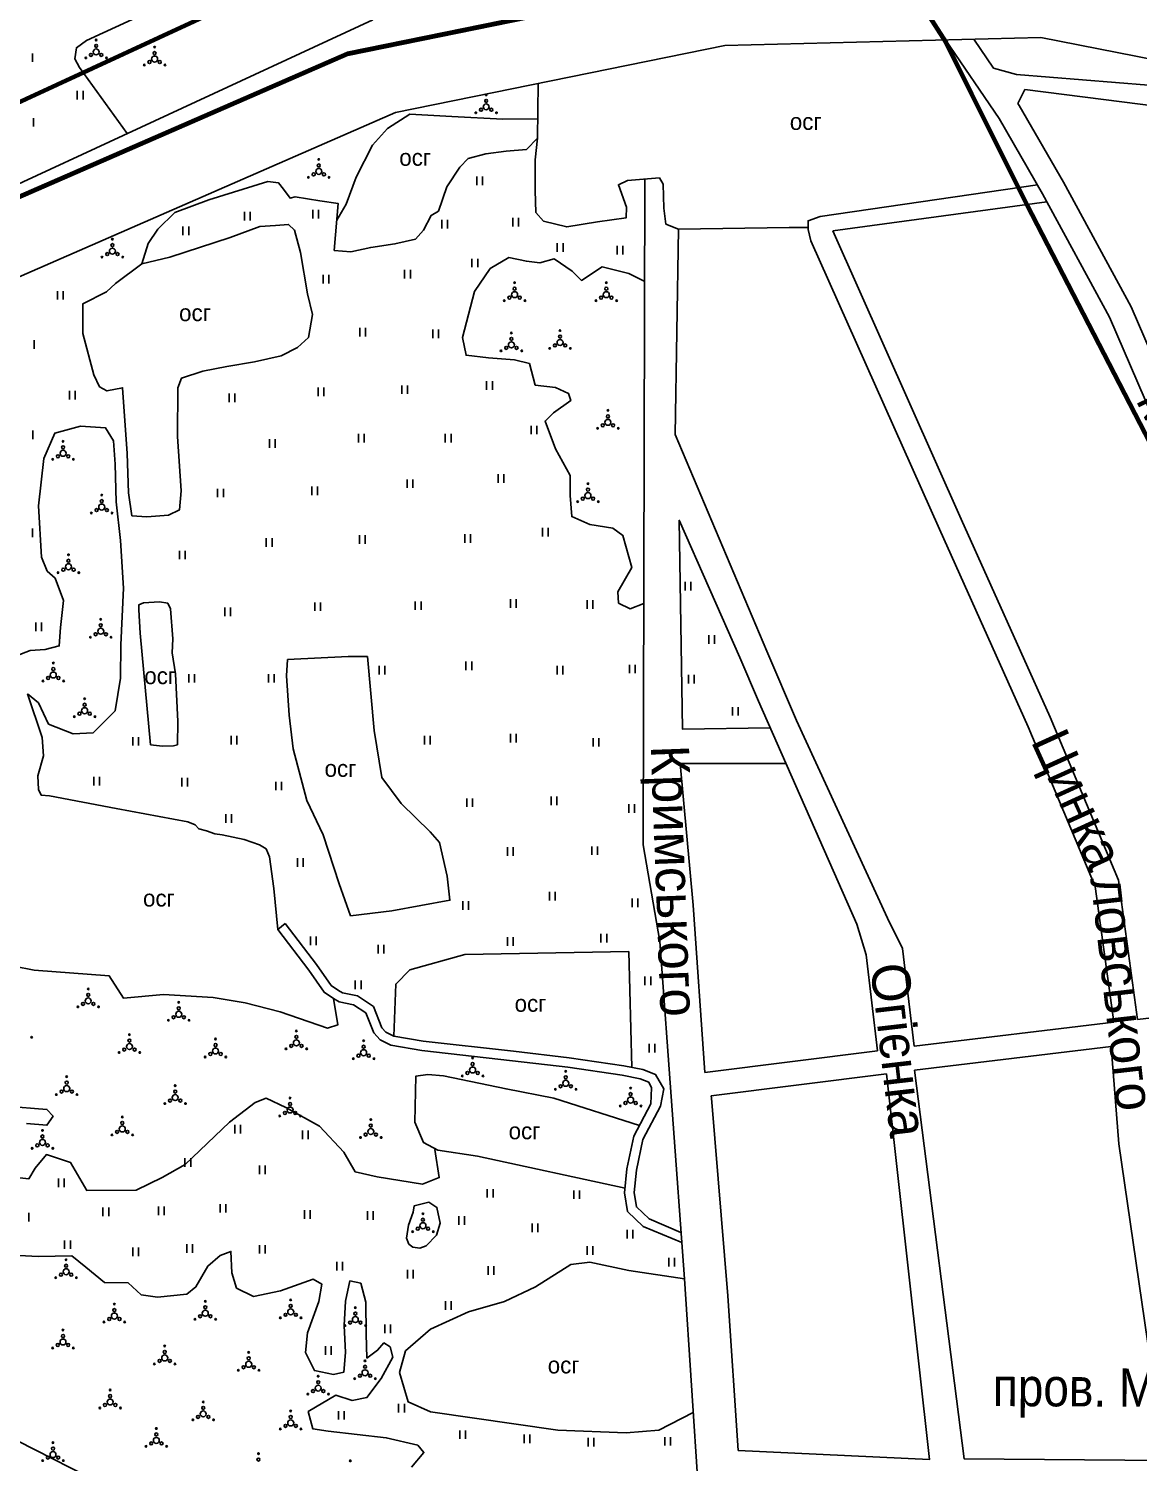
# Model space of a CAD drawing. Header units: millimetres. Extents: x 1378883 to 1389513, y 5662980 to 5673292.
# Drawn here: x 1381567 to 1382031, y 5668962 to 5669562 of the extents above; entities that cross this region are included whole.
import ezdxf
from ezdxf.enums import TextEntityAlignment as Align

# ---------------------------------------------------------------- set-up
doc = ezdxf.new("R2010")
doc.units = ezdxf.units.MM
doc.layers.add('_5Інше', color=252, linetype='Continuous', lineweight=25)
for name, color, linetype in [('вулиці', 7, 'Continuous'), ('ВулНазва', 7, 'Continuous'), ('залізниця', 7, 'Continuous'), ('КартаСкан', 252, 'Continuous'), ('район', 6, 'Continuous')]:
    doc.layers.add(name, color=color, linetype=linetype)
picture_1 = doc.add_image_def('image1.tif', size_in_pixel=(29607, 29619))

# ---------------------------------------------------------------- blocks, each defined once
blk = doc.blocks.new('ЧорнаПрибер')
at = {"layer": '_5Інше', "color": 160}
blk.add_lwpolyline([(46520, 26580), (46376, 26657), (45778.71, 26738), (45774, 26640), (45661, 26516), (45578, 26392), (45454, 26425), (45376, 26410), (45187, 26388), (45161, 26472), (45092, 26519), (45016, 26517), (44938, 26604), (44308, 26925), (44144, 27538), (44159, 27607), (44144, 27692), (44004, 27740), (43276, 27823)], dxfattribs=at)
blk = doc.blocks.new('ЛвЗд')
at = {"layer": '_5Інше', "color": 204, "linetype": 'Continuous'}
for points in [[(44784.572, 27354.786), (44612.782, 27276.514)], [(44931.844, 27343.153), (44793.739, 27315.833)], [(45064.138, 27345.68), (44931.844, 27343.153)], [(45200.411, 27318.158), (45064.138, 27345.68)], [(44793.739, 27315.833), (44616.757, 27239.899)]]:
    blk.add_lwpolyline(points, dxfattribs=at)

msp = doc.modelspace()

# ---------------------------------------------------------------- linework, layer by layer
at = {"layer": 'вулиці', "color": 7}
for p, q in [((1381568.37, 5669548.34), (1381568.37, 5669551.94)), ((1381587.13, 5669532.65), (1381587.13, 5669536.25)), ((1381589.53, 5669532.65), (1381589.53, 5669536.25)), ((1381568.82, 5669521.28), (1381568.82, 5669524.88)), ((1381754.4, 5669496.72), (1381754.4, 5669500.32)), ((1381756.8, 5669496.72), (1381756.8, 5669500.32)), ((1381657.13, 5669481.98), (1381657.13, 5669485.58)), ((1381659.53, 5669481.98), (1381659.53, 5669485.58)), ((1381685.72, 5669482.85), (1381685.72, 5669486.45)), ((1381688.12, 5669482.85), (1381688.12, 5669486.45)), ((1381631.39, 5669475.88), (1381631.39, 5669479.48)), ((1381633.79, 5669475.88), (1381633.79, 5669479.48)), ((1381739.79, 5669478.58), (1381739.79, 5669482.18)), ((1381742.19, 5669478.58), (1381742.19, 5669482.18)), ((1381769.45, 5669479.47), (1381769.45, 5669483.07)), ((1381771.85, 5669479.47), (1381771.85, 5669483.07)), ((1381788.11, 5669468.84), (1381788.11, 5669472.44)), ((1381790.51, 5669468.84), (1381790.51, 5669472.44)), ((1381813.12, 5669467.73), (1381813.12, 5669471.33)), ((1381815.52, 5669467.73), (1381815.52, 5669471.33)), ((1381752.37, 5669462.37), (1381752.37, 5669465.97)), ((1381754.77, 5669462.37), (1381754.77, 5669465.97)), ((1381690.08, 5669455.6), (1381690.08, 5669459.2)), ((1381692.48, 5669455.6), (1381692.48, 5669459.2)), ((1381724.19, 5669457.68), (1381724.19, 5669461.28)), ((1381726.59, 5669457.68), (1381726.59, 5669461.28)), ((1381578.88, 5669448.81), (1381578.88, 5669452.41)), ((1381581.28, 5669448.81), (1381581.28, 5669452.41)), ((1381569.07, 5669428.19), (1381569.07, 5669431.79)), ((1381705.41, 5669433.37), (1381705.41, 5669436.97)), ((1381707.81, 5669433.37), (1381707.81, 5669436.97)), ((1381736.01, 5669432.68), (1381736.01, 5669436.28)), ((1381738.41, 5669432.68), (1381738.41, 5669436.28)), ((1381758.53, 5669411.04), (1381758.53, 5669414.64)), ((1381760.93, 5669411.04), (1381760.93, 5669414.64)), ((1381583.82, 5669406.99), (1381583.82, 5669410.59)), ((1381586.22, 5669406.99), (1381586.22, 5669410.59)), ((1381650.68, 5669405.85), (1381650.68, 5669409.45)), ((1381653.08, 5669405.85), (1381653.08, 5669409.45)), ((1381687.93, 5669408.44), (1381687.93, 5669412.04)), ((1381690.33, 5669408.44), (1381690.33, 5669412.04)), ((1381723.01, 5669409.31), (1381723.01, 5669412.91)), ((1381725.41, 5669409.31), (1381725.41, 5669412.91)), ((1381777.15, 5669392.43), (1381777.15, 5669396.03)), ((1381779.55, 5669392.43), (1381779.55, 5669396.03)), ((1381568.49, 5669390.44), (1381568.49, 5669394.04)), ((1381667.57, 5669386.81), (1381667.57, 5669390.41)), ((1381669.97, 5669386.81), (1381669.97, 5669390.41)), ((1381704.82, 5669388.97), (1381704.82, 5669392.57)), ((1381707.22, 5669388.97), (1381707.22, 5669392.57)), ((1381741.2, 5669388.97), (1381741.2, 5669392.57)), ((1381743.6, 5669388.97), (1381743.6, 5669392.57)), ((1381725.18, 5669369.93), (1381725.18, 5669373.53)), ((1381727.58, 5669369.93), (1381727.58, 5669373.53)), ((1381763.29, 5669372.09), (1381763.29, 5669375.69)), ((1381765.69, 5669372.09), (1381765.69, 5669375.69)), ((1381645.91, 5669366.03), (1381645.91, 5669369.63)), ((1381648.31, 5669366.03), (1381648.31, 5669369.63)), ((1381685.33, 5669366.9), (1381685.33, 5669370.5)), ((1381687.73, 5669366.9), (1381687.73, 5669370.5)), ((1381568.41, 5669349.33), (1381568.41, 5669352.93)), ((1381666.27, 5669345.26), (1381666.27, 5669348.86)), ((1381668.67, 5669345.26), (1381668.67, 5669348.86)), ((1381705.25, 5669346.56), (1381705.25, 5669350.16)), ((1381707.65, 5669346.56), (1381707.65, 5669350.16)), ((1381749.43, 5669346.99), (1381749.43, 5669350.59)), ((1381751.83, 5669346.99), (1381751.83, 5669350.59)), ((1381781.92, 5669349.59), (1381781.92, 5669353.19)), ((1381784.32, 5669349.59), (1381784.32, 5669353.19)), ((1381629.88, 5669340.07), (1381629.88, 5669343.67)), ((1381632.28, 5669340.07), (1381632.28, 5669343.67)), ((1381841.63, 5669327.05), (1381841.63, 5669330.65)), ((1381844.03, 5669327.05), (1381844.03, 5669330.65)), ((1381768.49, 5669319.73), (1381768.49, 5669323.33)), ((1381770.89, 5669319.73), (1381770.89, 5669323.33)), ((1381648.94, 5669316.27), (1381648.94, 5669319.87)), ((1381651.34, 5669316.27), (1381651.34, 5669319.87)), ((1381686.63, 5669318.43), (1381686.63, 5669322.03)), ((1381689.03, 5669318.43), (1381689.03, 5669322.03)), ((1381728.64, 5669318.86), (1381728.64, 5669322.46)), ((1381731.04, 5669318.86), (1381731.04, 5669322.46)), ((1381800.54, 5669319.3), (1381800.54, 5669322.9)), ((1381802.94, 5669319.3), (1381802.94, 5669322.9)), ((1381569.79, 5669310.03), (1381569.79, 5669313.63)), ((1381572.19, 5669310.03), (1381572.19, 5669313.63)), ((1381851.55, 5669304.7), (1381851.55, 5669308.3)), ((1381853.95, 5669304.7), (1381853.95, 5669308.3)), ((1381713.48, 5669291.89), (1381713.48, 5669295.49)), ((1381715.88, 5669291.89), (1381715.88, 5669295.49)), ((1381749.87, 5669293.62), (1381749.87, 5669297.22)), ((1381752.27, 5669293.62), (1381752.27, 5669297.22)), ((1381787.98, 5669291.89), (1381787.98, 5669295.49)), ((1381790.38, 5669291.89), (1381790.38, 5669295.49)), ((1381818.3, 5669292.33), (1381818.3, 5669295.93)), ((1381820.7, 5669292.33), (1381820.7, 5669295.93)), ((1381633.78, 5669288.43), (1381633.78, 5669292.03)), ((1381636.18, 5669288.43), (1381636.18, 5669292.03)), ((1381667.13, 5669288.43), (1381667.13, 5669292.03)), ((1381669.53, 5669288.43), (1381669.53, 5669292.03)), ((1381843.07, 5669288.11), (1381843.07, 5669291.71)), ((1381845.47, 5669288.11), (1381845.47, 5669291.71)), ((1381861.47, 5669274.6), (1381861.47, 5669278.2)), ((1381863.87, 5669274.6), (1381863.87, 5669278.2)), ((1381610.39, 5669262.03), (1381610.39, 5669265.63)), ((1381612.79, 5669262.03), (1381612.79, 5669265.63)), ((1381651.54, 5669262.47), (1381651.54, 5669266.07)), ((1381653.94, 5669262.47), (1381653.94, 5669266.07)), ((1381732.54, 5669262.47), (1381732.54, 5669266.07)), ((1381734.94, 5669262.47), (1381734.94, 5669266.07)), ((1381768.49, 5669263.33), (1381768.49, 5669266.93)), ((1381770.89, 5669263.33), (1381770.89, 5669266.93)), ((1381803.14, 5669261.6), (1381803.14, 5669265.2)), ((1381805.54, 5669261.6), (1381805.54, 5669265.2)), ((1381594.1, 5669245.35), (1381594.1, 5669248.95)), ((1381596.5, 5669245.35), (1381596.5, 5669248.95)), ((1381630.94, 5669244.9), (1381630.94, 5669248.5)), ((1381633.34, 5669244.9), (1381633.34, 5669248.5)), ((1381670.24, 5669243.33), (1381670.24, 5669246.93)), ((1381672.64, 5669243.33), (1381672.64, 5669246.93)), ((1381750.25, 5669236.36), (1381750.25, 5669239.96)), ((1381752.65, 5669236.36), (1381752.65, 5669239.96)), ((1381785.56, 5669237.06), (1381785.56, 5669240.66)), ((1381787.96, 5669237.06), (1381787.96, 5669240.66)), ((1381649.36, 5669229.66), (1381649.36, 5669233.26)), ((1381651.76, 5669229.66), (1381651.76, 5669233.26)), ((1381818.04, 5669233.89), (1381818.04, 5669237.49)), ((1381820.44, 5669233.89), (1381820.44, 5669237.49)), ((1381767.2, 5669215.9), (1381767.2, 5669219.5)), ((1381769.6, 5669215.9), (1381769.6, 5669219.5)), ((1381802.51, 5669216.25), (1381802.51, 5669219.85)), ((1381804.91, 5669216.25), (1381804.91, 5669219.85)), ((1381679.31, 5669211.33), (1381679.31, 5669214.93)), ((1381681.71, 5669211.33), (1381681.71, 5669214.93)), ((1381784.85, 5669197.2), (1381784.85, 5669200.8)), ((1381787.25, 5669197.2), (1381787.25, 5669200.8)), ((1381819.46, 5669194.38), (1381819.46, 5669197.98)), ((1381821.86, 5669194.38), (1381821.86, 5669197.98)), ((1381748.49, 5669193.32), (1381748.49, 5669196.92)), ((1381750.89, 5669193.32), (1381750.89, 5669196.92)), ((1381684.73, 5669178.52), (1381684.73, 5669182.12)), ((1381687.13, 5669178.52), (1381687.13, 5669182.12)), ((1381767.2, 5669178.15), (1381767.2, 5669181.75)), ((1381769.6, 5669178.15), (1381769.6, 5669181.75)), ((1381806.39, 5669179.56), (1381806.39, 5669183.16)), ((1381808.79, 5669179.56), (1381808.79, 5669183.16)), ((1381713.11, 5669175.02), (1381713.11, 5669178.62)), ((1381715.51, 5669175.02), (1381715.51, 5669178.62)), ((1381703.54, 5669160.05), (1381703.54, 5669163.65)), ((1381705.94, 5669160.05), (1381705.94, 5669163.65)), ((1381824.8, 5669161.76), (1381824.8, 5669165.36)), ((1381827.2, 5669161.76), (1381827.2, 5669165.36)), ((1381826.56, 5669133.54), (1381826.56, 5669137.14)), ((1381828.96, 5669133.54), (1381828.96, 5669137.14)), ((1381653.04, 5669099.65), (1381653.04, 5669103.25)), ((1381655.44, 5669099.65), (1381655.44, 5669103.25)), ((1381681.46, 5669097.24), (1381681.46, 5669100.84)), ((1381683.86, 5669097.24), (1381683.86, 5669100.84)), ((1381632.23, 5669085.61), (1381632.23, 5669089.21)), ((1381634.63, 5669085.61), (1381634.63, 5669089.21)), ((1381663.43, 5669082.56), (1381663.43, 5669086.16)), ((1381665.83, 5669082.56), (1381665.83, 5669086.16)), ((1381579.27, 5669077.08), (1381579.27, 5669080.68)), ((1381581.67, 5669077.08), (1381581.67, 5669080.68)), ((1381758.81, 5669072.73), (1381758.81, 5669076.33)), ((1381761.21, 5669072.73), (1381761.21, 5669076.33)), ((1381795.03, 5669072.18), (1381795.03, 5669075.78)), ((1381797.43, 5669072.18), (1381797.43, 5669075.78)), ((1381566.82, 5669062.76), (1381566.82, 5669066.36)), ((1381597.89, 5669065.03), (1381597.89, 5669068.63)), ((1381600.29, 5669065.03), (1381600.29, 5669068.63)), ((1381621.17, 5669065.38), (1381621.17, 5669068.98)), ((1381623.57, 5669065.38), (1381623.57, 5669068.98)), ((1381646.96, 5669066.46), (1381646.96, 5669070.06)), ((1381649.36, 5669066.46), (1381649.36, 5669070.06)), ((1381682.2, 5669063.84), (1381682.2, 5669067.44)), ((1381684.6, 5669063.84), (1381684.6, 5669067.44)), ((1381708.62, 5669063.43), (1381708.62, 5669067.03)), ((1381711.02, 5669063.43), (1381711.02, 5669067.03)), ((1381746.88, 5669061.39), (1381746.88, 5669064.99)), ((1381749.28, 5669061.39), (1381749.28, 5669064.99)), ((1381777.57, 5669058.26), (1381777.57, 5669061.86)), ((1381779.97, 5669058.26), (1381779.97, 5669061.86)), ((1381817.38, 5669055.64), (1381817.38, 5669059.24)), ((1381819.78, 5669055.64), (1381819.78, 5669059.24)), ((1381581.83, 5669051.25), (1381581.83, 5669054.85)), ((1381584.23, 5669051.25), (1381584.23, 5669054.85)), ((1381632.99, 5669049.64), (1381632.99, 5669053.24)), ((1381635.39, 5669049.64), (1381635.39, 5669053.24)), ((1381610.43, 5669048.21), (1381610.43, 5669051.81)), ((1381612.83, 5669048.21), (1381612.83, 5669051.81)), ((1381663.43, 5669049.28), (1381663.43, 5669052.88)), ((1381665.83, 5669049.28), (1381665.83, 5669052.88)), ((1381800.6, 5669048.8), (1381800.6, 5669052.4)), ((1381803, 5669048.8), (1381803, 5669052.4)), ((1381834.84, 5669043.95), (1381834.84, 5669047.55)), ((1381837.24, 5669043.95), (1381837.24, 5669047.55)), ((1381695.81, 5669042.27), (1381695.81, 5669045.87)), ((1381698.21, 5669042.27), (1381698.21, 5669045.87)), ((1381725.34, 5669038.93), (1381725.34, 5669042.53)), ((1381727.74, 5669038.93), (1381727.74, 5669042.53)), ((1381759.14, 5669040.42), (1381759.14, 5669044.02)), ((1381761.54, 5669040.42), (1381761.54, 5669044.02)), ((1381741.32, 5669025.77), (1381741.32, 5669029.37)), ((1381743.72, 5669025.77), (1381743.72, 5669029.37)), ((1381715.88, 5669015.98), (1381715.88, 5669019.58)), ((1381718.28, 5669015.98), (1381718.28, 5669019.58)), ((1381691, 5669006.88), (1381691, 5669010.48)), ((1381693.4, 5669006.88), (1381693.4, 5669010.48)), ((1381696.46, 5668979.76), (1381696.46, 5668983.36)), ((1381698.86, 5668979.76), (1381698.86, 5668983.36)), ((1381721.67, 5668982.78), (1381721.67, 5668986.38)), ((1381724.07, 5668982.78), (1381724.07, 5668986.38)), ((1381747.26, 5668971.67), (1381747.26, 5668975.27)), ((1381749.66, 5668971.67), (1381749.66, 5668975.27)), ((1381774.22, 5668969.87), (1381774.22, 5668973.47)), ((1381776.62, 5668969.87), (1381776.62, 5668973.47)), ((1381800.99, 5668968.47), (1381800.99, 5668972.07)), ((1381803.39, 5668968.47), (1381803.39, 5668972.07)), ((1381833.15, 5668968.87), (1381833.15, 5668972.47)), ((1381835.55, 5668968.87), (1381835.55, 5668972.47))]:
    msp.add_line(p, q, dxfattribs=at)
for points in [[(1381608.06, 5669518.43), (1381588.1, 5669546.03), (1381586.06, 5669549.73), (1381586.78, 5669554.28), (1381590.97, 5669557.38), (1381622.25, 5669571.71)], [(1382118.74, 5669157.86), (1382113.12, 5669198.22), (1382106.08, 5669236.64), (1382097.57, 5669264.67), (1382083.94, 5669291.75), (1382057.6, 5669352.86), (1382019.31, 5669441.44), (1381991.29, 5669493.18), (1381973.07, 5669524.72), (1381950.61, 5669557.57)], [(1381970.77, 5669545.8), (1381962.52, 5669557.86)], [(1381970.77, 5669545.8), (1381980.36, 5669543.05), (1382077.03, 5669535.33), (1382126.95, 5669531.84), (1382143.55, 5669526.93), (1382164.5, 5669520.74), (1382206.9, 5669508.19), (1382232.29, 5669500.68)], [(1381780.05, 5669539.31), (1381779.84, 5669516.5), (1381775.18, 5669511.68), (1381766.68, 5669510.99), (1381758.18, 5669509.83), (1381750.84, 5669507.9), (1381747.29, 5669504.35), (1381741.88, 5669496.01), (1381738.4, 5669485.9), (1381735.23, 5669484.08), (1381732.06, 5669477.89), (1381728.73, 5669474.12), (1381720.11, 5669472.16), (1381709.99, 5669470.65), (1381701.65, 5669468.81), (1381694.69, 5669469.41), (1381696.36, 5669489.04), (1381688.64, 5669490.14), (1381678.37, 5669491.8), (1381676.25, 5669491.35), (1381673.53, 5669495.12), (1381671.41, 5669497.69), (1381666.88, 5669498.29), (1381642.19, 5669490.55), (1381627.99, 5669485.27), (1381620.88, 5669478.33), (1381616.8, 5669472.29), (1381614.23, 5669463.83), (1381625.87, 5669466.55), (1381651.11, 5669474.85), (1381663.51, 5669479.38), (1381670.16, 5669479.84), (1381675.6, 5669480.29), (1381678.02, 5669477.87), (1381680.53, 5669468.6), (1381683.59, 5669451.3), (1381685.63, 5669442.65), (1381683.93, 5669432.98), (1381679.34, 5669428.74), (1381672.54, 5669425.28), (1381661.33, 5669422.73), (1381649.78, 5669420.87), (1381639.76, 5669418.83), (1381630.76, 5669415.95), (1381629.23, 5669411.87), (1381629.03, 5669391.5), (1381630.6, 5669368.8), (1381629.9, 5669360.77), (1381625.36, 5669358.5), (1381616.27, 5669357.8), (1381609.98, 5669358.32), (1381608.58, 5669367.93), (1381608.05, 5669384.34), (1381606.13, 5669411.92), (1381599.54, 5669410.6), (1381596.44, 5669412.3), (1381594.1, 5669417.38), (1381589.48, 5669434.59), (1381589.48, 5669447.06), (1381599.41, 5669452.02), (1381603.09, 5669455.54), (1381614.23, 5669463.83)], [(1381980.92, 5669530.96), (1381983.88, 5669536.75), (1382057.4, 5669527.46), (1382125.58, 5669522.15), (1382152.4, 5669518.43)], [(1382128.65, 5669159.19), (1382122.99, 5669199.81), (1382115.82, 5669239), (1382106.89, 5669268.4), (1382093, 5669295.98), (1382066.78, 5669356.82), (1382028.31, 5669445.82), (1382000.02, 5669498.06), (1381981.54, 5669530.05), (1381980.92, 5669530.96)], [(1381989.13, 5669496.92), (1381898.15, 5669483.65), (1381893.08, 5669481.85), (1381893.08, 5669478.2), (1381894.29, 5669473.49)], [(1381903.42, 5669477.56), (1381993.12, 5669489.8)], [(1382021.07, 5669146.16), (1382013.27, 5669203.02), (1381985.22, 5669269.97), (1381948.1, 5669352.73), (1381894.29, 5669473.49)], [(1382031, 5669147.35), (1382023, 5669205.67), (1381994.39, 5669273.95), (1381957.23, 5669356.81), (1381903.42, 5669477.56)], [(1381566.24, 5669283.73), (1381570.87, 5669279.95), (1381575.12, 5669271.09), (1381585.47, 5669267.03), (1381593.78, 5669267.4), (1381603.02, 5669276.63), (1381605.24, 5669290.29), (1381605.42, 5669304.31), (1381606.53, 5669328.01), (1381605.24, 5669347.94), (1381603.39, 5669364.07), (1381603.02, 5669379.95), (1381602.28, 5669389.73), (1381598.96, 5669395.08), (1381588.43, 5669395.82), (1381577.71, 5669392.87), (1381573.09, 5669382.35), (1381570.87, 5669362.41), (1381572.17, 5669341), (1381574.57, 5669335.1), (1381577.89, 5669332.14), (1381581.41, 5669322.79), (1381580.12, 5669311.54), (1381579.57, 5669303.78), (1381573.65, 5669302.31), (1381567.37, 5669301.94), (1381561.27, 5669299.51)], [(1381937.51, 5669136.15), (1381932.59, 5669177.13), (1381926.35, 5669189.77), (1381888.31, 5669272.58), (1381875.78, 5669301.53), (1381837.5, 5669392.29)], [(1381626.19, 5669319.31), (1381624.98, 5669321.64), (1381621.54, 5669322.29), (1381614.83, 5669321.83), (1381612.88, 5669320.99), (1381612.88, 5669318.94), (1381613.44, 5669309.08), (1381617.85, 5669262.42), (1381622.8, 5669261.77), (1381627.36, 5669261.9), (1381629.05, 5669262.42), (1381629.18, 5669272.18), (1381628.27, 5669292.08), (1381626.83, 5669300.93), (1381627.1, 5669306.7), (1381626.19, 5669319.31)], [(1381675.2, 5669298.11), (1381700.56, 5669299.32), (1381708.61, 5669299.32), (1381711.43, 5669268.35), (1381714.65, 5669248.64), (1381722.68, 5669237.84), (1381734.94, 5669226), (1381738.72, 5669221.42), (1381741.95, 5669207.35), (1381743.17, 5669197.25), (1381718.78, 5669192.81), (1381701.53, 5669190.79), (1381696.81, 5669204.12), (1381690.07, 5669224.62), (1381683.19, 5669239.03), (1381677.53, 5669260.63), (1381675.91, 5669274.76), (1381674.69, 5669291.27), (1381675.2, 5669298.11)], [(1381922.22, 5669134.23), (1381917.4, 5669174.4), (1381913.51, 5669187.31), (1381872.36, 5669280.65), (1381864.58, 5669298.99)], [(1381570.86, 5669243.63), (1381570.64, 5669249.35), (1381573.06, 5669257.7), (1381572.4, 5669265.39), (1381566.24, 5669283.73)], [(1381570.86, 5669243.63), (1381572.06, 5669241.24), (1381575.53, 5669240.94), (1381603.41, 5669235.71), (1381633.4, 5669230.16), (1381636.5, 5669228.82), (1381638.08, 5669227.24), (1381641.26, 5669226.41), (1381644.72, 5669225.06), (1381647.81, 5669224.62), (1381657.01, 5669222.65), (1381663.43, 5669220.55), (1381666.15, 5669218.83), (1381667.68, 5669215.47), (1381669.37, 5669202.13), (1381671.06, 5669185.08)], [(1381849.89, 5669125.07), (1381844.94, 5669195.28)], [(1381674.24, 5669187.51), (1381671.06, 5669185.08)], [(1381674.24, 5669187.51), (1381687.3, 5669170.39), (1381693.36, 5669161.64), (1381696.51, 5669159.49), (1381698.18, 5669158.54), (1381704.39, 5669157.28), (1381711.16, 5669152.74), (1381714.66, 5669143.89), (1381716.35, 5669142.1), (1381719.69, 5669140.37), (1381731.99, 5669138.25), (1381769.74, 5669134.06), (1381793.08, 5669131.3), (1381816.01, 5669127.93), (1381823.85, 5669126.35), (1381829.26, 5669124.33), (1381832.73, 5669118.31)], [(1381671.06, 5669185.08), (1381684.07, 5669168.03), (1381690.49, 5669158.75), (1381694.4, 5669156.09), (1381696.77, 5669154.75), (1381702.81, 5669153.52), (1381707.9, 5669150.11), (1381711.23, 5669141.71), (1381713.9, 5669138.86), (1381718.41, 5669136.54), (1381731.43, 5669134.29), (1381769.28, 5669130.09), (1381792.56, 5669127.34), (1381815.32, 5669123.99), (1381822.75, 5669122.49), (1381826.39, 5669121.13), (1381827.6, 5669118.71), (1381827.32, 5669112.07), (1381820.18, 5669098.48), (1381817.25, 5669084.8), (1381816.27, 5669074.69), (1381817.53, 5669066.88), (1381824.09, 5669060.6), (1381840.19, 5669053.89)], [(1381841.3, 5669038.73), (1381831, 5669179.99)], [(1381543.35, 5669173.03), (1381569.09, 5669167.97), (1381600.54, 5669165.56), (1381606.48, 5669156.33), (1381623.29, 5669157.82), (1381643.97, 5669156.5), (1381657.39, 5669154.3), (1381672.13, 5669150.57), (1381691.92, 5669143.75), (1381696.19, 5669145.08), (1381694.4, 5669156.09)], [(1382118.74, 5669157.86), (1382031, 5669147.35)], [(1382021.07, 5669146.16), (1381937.51, 5669136.15)], [(1381922.22, 5669134.23), (1381849.89, 5669125.07)], [(1381937.65, 5669126.09), (1381958.46, 5668963.32), (1382042.48, 5668962.65), (1382023.24, 5669095.33), (1382019.99, 5669135.96)], [(1382019.99, 5669135.96), (1381937.65, 5669126.09)], [(1381822.52, 5669102.94), (1381786.65, 5669114.42), (1381766.64, 5669118.29), (1381740.46, 5669123.74), (1381733.92, 5669124.28), (1381728.83, 5669123.56), (1381728.46, 5669104.31), (1381732.1, 5669095.77), (1381738.1, 5669092.68), (1381754.64, 5669090.14), (1381816.46, 5669076.66)], [(1381925.96, 5669124.63), (1381852.53, 5669115.33)], [(1381863.79, 5668966.86), (1381943.96, 5668963.13), (1381925.96, 5669124.63)], [(1381736.77, 5669092.87), (1381738.68, 5669081.16), (1381731.6, 5669078.33), (1381712.7, 5669081.4), (1381703.49, 5669083.52), (1381698.76, 5669091.78), (1381688.6, 5669102.64), (1381674.43, 5669110.42), (1381666.16, 5669114.44), (1381661.67, 5669112.55), (1381650.81, 5669104.29), (1381632.31, 5669086.55), (1381622.62, 5669081.12), (1381611.76, 5669075.93), (1381591.2, 5669075.69), (1381584.35, 5669087.49), (1381574.19, 5669090.79), (1381569.47, 5669085.13), (1381566.87, 5669080.65), (1381560.49, 5669081.36)], [(1381832.73, 5669118.31), (1381831.28, 5669111.01), (1381823.98, 5669097.1), (1381821.21, 5669084.19), (1381820.3, 5669074.82), (1381821.26, 5669068.84), (1381826.52, 5669063.81), (1381839.88, 5669058.15)], [(1381859.45, 5669031.63), (1381852.67, 5669114.39), (1381852.53, 5669115.33)], [(1381565.93, 5669103.77), (1381574.43, 5669103.07), (1381577.03, 5669106.84), (1381574.43, 5669109.67), (1381557.19, 5669111.09)], [(1381727.78, 5669066.69), (1381728.22, 5669069.34), (1381734.34, 5669070.85), (1381737.71, 5669068.64), (1381739.13, 5669062.08), (1381737.53, 5669057.03), (1381733.19, 5669052.6), (1381730.52, 5669051.63), (1381727.6, 5669051.98), (1381726, 5669053.31), (1381724.94, 5669055.79), (1381725.82, 5669061.19), (1381727.78, 5669066.69)], [(1381551.52, 5669049.03), (1381570.89, 5669048.08), (1381584.82, 5669048.32), (1381590.73, 5669043.6), (1381598.53, 5669037.23), (1381608.45, 5669036.99), (1381613.88, 5669032.04), (1381620.73, 5669031.09), (1381633.02, 5669032.27), (1381636.8, 5669035.34), (1381641.76, 5669044.07), (1381646.95, 5669048.55), (1381651.44, 5669050.21), (1381651.91, 5669041.24), (1381653.8, 5669034.87), (1381660.89, 5669031.33), (1381672.23, 5669033.69), (1381685.93, 5669038.64), (1381689.48, 5669036.52), (1381688.29, 5669029.2), (1381683.59, 5669016.14), (1381682.64, 5669007.88), (1381686.42, 5669000.33), (1381694.45, 5668998.68), (1381698.7, 5668999.62), (1381699.41, 5669007.88), (1381698.94, 5669019.21), (1381699.41, 5669029.36), (1381701.3, 5669037.85), (1381705.79, 5669036.91), (1381707.92, 5669028.89), (1381708.15, 5669015.67), (1381708.39, 5669005.52), (1381712.88, 5669008.83), (1381715.48, 5669011.89), (1381718.08, 5669010.24), (1381719.26, 5669005.99), (1381714.3, 5668997.03), (1381708.39, 5668989), (1381702.25, 5668987.82), (1381695.4, 5668989.95), (1381683.82, 5668983.1), (1381685.75, 5668975.91), (1381692.13, 5668974.97), (1381716.46, 5668972.14), (1381729.69, 5668969.07), (1381732.29, 5668966), (1381727.09, 5668959.87)], [(1381841.3, 5669038.73), (1381818.11, 5669042.24), (1381801.66, 5669045.64), (1381793.72, 5669044.79), (1381778.97, 5669035.44), (1381765.93, 5669029.21), (1381750.89, 5669024.96), (1381735.01, 5669017.59), (1381724.52, 5669008.53), (1381721.97, 5668999.46), (1381725.65, 5668987.28), (1381735.01, 5668983.03), (1381788.33, 5668975.38), (1381816.98, 5668974.24), (1381830.59, 5668975.38), (1381845.03, 5668982.72)]]:
    msp.add_lwpolyline(points, dxfattribs=at)
at = {"layer": 'вулиці', "color": 7, "lineweight": -2}
for points in [[(1381779.91, 5669524.56), (1381765.31, 5669524.4), (1381743.93, 5669525.54), (1381726.3, 5669526.52), (1381717, 5669520.49), (1381710.79, 5669513.48), (1381703.94, 5669500.11), (1381699.7, 5669488.86), (1381695.76, 5669482.05)], [(1381838.83, 5669478.32), (1381833.58, 5669480.48), (1381832.72, 5669487.17), (1381832.38, 5669497.11), (1381830.83, 5669499.86), (1381817.45, 5669498.66), (1381813.67, 5669496.94), (1381817.1, 5669487.51), (1381816.93, 5669483.05), (1381804.92, 5669481.34), (1381792.05, 5669479.28), (1381782.26, 5669481.68), (1381779.17, 5669485.28), (1381778.83, 5669494.54), (1381778.83, 5669507.4), (1381779.84, 5669516.5)], [(1381831, 5669179.99), (1381824.08, 5669220.54), (1381824.82, 5669499.32)], [(1381837.5, 5669392.29), (1381838.83, 5669478.32), (1381885.15, 5669479.02), (1381893.08, 5669479.02)], [(1381824.71, 5669456.34), (1381818.03, 5669459.82), (1381806.88, 5669462.6), (1381798.17, 5669456.86), (1381794.34, 5669460.69), (1381786.85, 5669465.91), (1381780.76, 5669464.17), (1381775.19, 5669464.86), (1381767.87, 5669466.43), (1381760.04, 5669461.91), (1381753.42, 5669452.16), (1381748.37, 5669433.02), (1381749.94, 5669425.54), (1381759.34, 5669424.5), (1381770.14, 5669423.63), (1381776.41, 5669422.06), (1381778.84, 5669413.02), (1381787.38, 5669411.97), (1381792.78, 5669409.54), (1381793.82, 5669406.58), (1381786.5, 5669401.45), (1381783.02, 5669397.97), (1381787.38, 5669386.31), (1381793.47, 5669375.18), (1381793.47, 5669366.83), (1381794.17, 5669357.95), (1381801.66, 5669354.65), (1381811.41, 5669353.08), (1381815.6, 5669350.07), (1381819.26, 5669336.67), (1381813.51, 5669326.4), (1381813.69, 5669321.71), (1381818.56, 5669319.27), (1381824.35, 5669321.53)], [(1381877.26, 5669269.54), (1381840.58, 5669268.91), (1381839.18, 5669356.43), (1381864.58, 5669298.99)], [(1381844.94, 5669195.28), (1381839.53, 5669254.53), (1381883.87, 5669254.55)], [(1381819.29, 5669127.27), (1381817.99, 5669175.77), (1381749.38, 5669174.54), (1381726.31, 5669168.09), (1381720.48, 5669162.14), (1381719.69, 5669140.37)], [(1381841.3, 5669038.73), (1381847.25, 5668949.32), (1381864.37, 5668951.94)], [(1381859.45, 5669031.63), (1381863.79, 5668966.86)]]:
    msp.add_lwpolyline(points, dxfattribs=at)
at = {"layer": 'вулиці', "color": 7}
for centre, radius in [((1381595.04, 5669557.56), 0.312), ((1381592.87, 5669551.31), 0.625), ((1381595.04, 5669552.56), 1.25), ((1381595.04, 5669555.06), 0.625), ((1381597.2, 5669551.31), 0.625), ((1381619.51, 5669552.08), 0.625), ((1381619.51, 5669554.58), 0.312), ((1381590.71, 5669550.06), 0.312), ((1381599.37, 5669550.06), 0.312), ((1381615.18, 5669547.08), 0.312), ((1381617.35, 5669548.33), 0.625), ((1381619.51, 5669549.58), 1.25), ((1381621.68, 5669548.33), 0.625), ((1381623.84, 5669547.08), 0.312), ((1381758.32, 5669534.56), 0.312), ((1381756.16, 5669528.31), 0.625), ((1381758.32, 5669529.56), 1.25), ((1381758.32, 5669532.06), 0.625), ((1381760.49, 5669528.31), 0.625), ((1381753.99, 5669527.06), 0.312), ((1381762.65, 5669527.06), 0.312), ((1381688.25, 5669502.52), 1.25), ((1381688.25, 5669505.02), 0.625), ((1381688.25, 5669507.52), 0.312), ((1381683.92, 5669500.02), 0.312), ((1381686.09, 5669501.27), 0.625), ((1381690.42, 5669501.27), 0.625), ((1381692.58, 5669500.02), 0.312), ((1381601.84, 5669474.13), 0.312), ((1381599.67, 5669467.88), 0.625), ((1381601.84, 5669469.13), 1.25), ((1381601.84, 5669471.63), 0.625), ((1381604, 5669467.88), 0.625), ((1381597.51, 5669466.63), 0.312), ((1381606.17, 5669466.63), 0.312), ((1381770.22, 5669455.89), 0.312), ((1381808.62, 5669455.89), 0.312), ((1381768.06, 5669449.64), 0.625), ((1381770.22, 5669450.89), 1.25), ((1381770.22, 5669453.39), 0.625), ((1381772.39, 5669449.64), 0.625), ((1381806.46, 5669449.64), 0.625), ((1381808.62, 5669450.89), 1.25), ((1381808.62, 5669453.39), 0.625), ((1381810.79, 5669449.64), 0.625), ((1381765.89, 5669448.39), 0.312), ((1381774.55, 5669448.39), 0.312), ((1381804.29, 5669448.39), 0.312), ((1381812.95, 5669448.39), 0.312), ((1381768.89, 5669432.37), 0.625), ((1381768.89, 5669434.87), 0.312), ((1381789.26, 5669430.87), 1.25), ((1381789.26, 5669433.37), 0.625), ((1381789.26, 5669435.87), 0.312), ((1381764.56, 5669427.37), 0.312), ((1381766.72, 5669428.62), 0.625), ((1381768.89, 5669429.87), 1.25), ((1381771.05, 5669428.62), 0.625), ((1381773.22, 5669427.37), 0.312), ((1381784.93, 5669428.37), 0.312), ((1381787.09, 5669429.62), 0.625), ((1381791.42, 5669429.62), 0.625), ((1381793.59, 5669428.37), 0.312), ((1381809.29, 5669402.43), 0.312), ((1381807.13, 5669396.18), 0.625), ((1381809.29, 5669397.43), 1.25), ((1381809.29, 5669399.93), 0.625), ((1381811.46, 5669396.18), 0.625), ((1381581.2, 5669389.46), 0.312), ((1381804.96, 5669394.93), 0.312), ((1381813.62, 5669394.93), 0.312), ((1381579.03, 5669383.21), 0.625), ((1381581.2, 5669384.46), 1.25), ((1381581.2, 5669386.96), 0.625), ((1381583.36, 5669383.21), 0.625), ((1381576.87, 5669381.96), 0.312), ((1381585.53, 5669381.96), 0.312), ((1381800.94, 5669371.73), 0.312), ((1381597.38, 5669366.94), 0.312), ((1381798.78, 5669365.48), 0.625), ((1381800.94, 5669366.73), 1.25), ((1381800.94, 5669369.23), 0.625), ((1381803.11, 5669365.48), 0.625), ((1381593.05, 5669359.44), 0.312), ((1381595.22, 5669360.69), 0.625), ((1381597.38, 5669361.94), 1.25), ((1381597.38, 5669364.44), 0.625), ((1381599.55, 5669360.69), 0.625), ((1381601.71, 5669359.44), 0.312), ((1381796.61, 5669364.23), 0.312), ((1381805.27, 5669364.23), 0.312), ((1381583.45, 5669341.96), 0.312), ((1381581.29, 5669335.71), 0.625), ((1381583.45, 5669336.96), 1.25), ((1381583.45, 5669339.46), 0.625), ((1381585.62, 5669335.71), 0.625), ((1381579.12, 5669334.46), 0.312), ((1381587.78, 5669334.46), 0.312), ((1381596.97, 5669312.44), 0.625), ((1381596.97, 5669314.94), 0.312), ((1381592.64, 5669307.44), 0.312), ((1381594.81, 5669308.69), 0.625), ((1381596.97, 5669309.94), 1.25), ((1381599.14, 5669308.69), 0.625), ((1381601.3, 5669307.44), 0.312), ((1381577.1, 5669294.11), 0.625), ((1381577.1, 5669296.61), 0.312), ((1381572.77, 5669289.11), 0.312), ((1381574.93, 5669290.36), 0.625), ((1381577.1, 5669291.61), 1.25), ((1381579.26, 5669290.36), 0.625), ((1381581.43, 5669289.11), 0.312), ((1381590.21, 5669281.66), 0.312), ((1381588.05, 5669275.41), 0.625), ((1381590.21, 5669276.66), 1.25), ((1381590.21, 5669279.16), 0.625), ((1381592.38, 5669275.41), 0.625), ((1381585.88, 5669274.16), 0.312), ((1381594.54, 5669274.16), 0.312), ((1381591.71, 5669155.14), 1.25), ((1381591.71, 5669157.64), 0.625), ((1381591.71, 5669160.14), 0.312), ((1381587.38, 5669152.64), 0.312), ((1381589.55, 5669153.89), 0.625), ((1381593.88, 5669153.89), 0.625), ((1381596.04, 5669152.64), 0.312), ((1381629.62, 5669149.52), 1.25), ((1381629.62, 5669152.02), 0.625), ((1381629.62, 5669154.52), 0.312), ((1381625.29, 5669147.02), 0.312), ((1381627.46, 5669148.27), 0.625), ((1381631.79, 5669148.27), 0.625), ((1381633.95, 5669147.02), 0.312), ((1381568.03, 5669139.91), 0.312), ((1381608.98, 5669136.01), 1.25), ((1381608.98, 5669138.51), 0.625), ((1381608.98, 5669141.01), 0.312), ((1381645.01, 5669136.64), 0.625), ((1381645.01, 5669139.14), 0.312), ((1381678.87, 5669137.55), 1.25), ((1381678.87, 5669140.05), 0.625), ((1381678.87, 5669142.55), 0.312), ((1381707.02, 5669138.42), 0.312), ((1381604.65, 5669133.51), 0.312), ((1381606.81, 5669134.76), 0.625), ((1381611.14, 5669134.76), 0.625), ((1381613.31, 5669133.51), 0.312), ((1381640.68, 5669131.64), 0.312), ((1381642.85, 5669132.89), 0.625), ((1381645.01, 5669134.14), 1.25), ((1381647.18, 5669132.89), 0.625), ((1381649.34, 5669131.64), 0.312), ((1381674.54, 5669135.05), 0.312), ((1381676.71, 5669136.3), 0.625), ((1381681.04, 5669136.3), 0.625), ((1381683.2, 5669135.05), 0.312), ((1381702.69, 5669130.92), 0.312), ((1381704.86, 5669132.17), 0.625), ((1381707.02, 5669133.42), 1.25), ((1381707.02, 5669135.92), 0.625), ((1381709.19, 5669132.17), 0.625), ((1381711.35, 5669130.92), 0.312), ((1381752.64, 5669131.19), 0.312), ((1381750.47, 5669124.94), 0.625), ((1381752.64, 5669126.19), 1.25), ((1381752.64, 5669128.69), 0.625), ((1381754.81, 5669124.94), 0.625), ((1381791.65, 5669125.62), 0.312), ((1381582.7, 5669118.39), 1.25), ((1381582.7, 5669120.89), 0.625), ((1381582.7, 5669123.39), 0.312), ((1381628.12, 5669119.64), 0.312), ((1381748.31, 5669123.69), 0.312), ((1381756.97, 5669123.69), 0.312), ((1381789.48, 5669119.37), 0.625), ((1381791.65, 5669120.62), 1.25), ((1381791.65, 5669123.12), 0.625), ((1381793.81, 5669119.37), 0.625), ((1381578.37, 5669115.89), 0.312), ((1381580.54, 5669117.14), 0.625), ((1381584.87, 5669117.14), 0.625), ((1381587.03, 5669115.89), 0.312), ((1381625.96, 5669113.39), 0.625), ((1381628.12, 5669114.64), 1.25), ((1381628.12, 5669117.14), 0.625), ((1381630.29, 5669113.39), 0.625), ((1381676.24, 5669114.44), 0.312), ((1381787.32, 5669118.12), 0.312), ((1381795.98, 5669118.12), 0.312), ((1381818.79, 5669113.6), 1.25), ((1381818.79, 5669116.1), 0.625), ((1381818.79, 5669118.6), 0.312), ((1381623.79, 5669112.14), 0.312), ((1381632.45, 5669112.14), 0.312), ((1381671.91, 5669106.94), 0.312), ((1381674.07, 5669108.19), 0.625), ((1381676.24, 5669109.44), 1.25), ((1381676.24, 5669111.94), 0.625), ((1381678.4, 5669108.19), 0.625), ((1381680.57, 5669106.94), 0.312), ((1381814.46, 5669111.1), 0.312), ((1381816.62, 5669112.35), 0.625), ((1381820.95, 5669112.35), 0.625), ((1381823.12, 5669111.1), 0.312), ((1381572.57, 5669100.88), 0.312), ((1381605.97, 5669101.51), 1.25), ((1381605.97, 5669104.01), 0.625), ((1381605.97, 5669106.51), 0.312), ((1381710.03, 5669100.42), 1.25), ((1381710.03, 5669102.92), 0.625), ((1381710.03, 5669105.42), 0.312), ((1381570.4, 5669094.63), 0.625), ((1381572.57, 5669095.88), 1.25), ((1381572.57, 5669098.38), 0.625), ((1381574.73, 5669094.63), 0.625), ((1381601.64, 5669099.01), 0.312), ((1381603.81, 5669100.26), 0.625), ((1381608.14, 5669100.26), 0.625), ((1381610.31, 5669099.01), 0.312), ((1381705.7, 5669097.92), 0.312), ((1381707.86, 5669099.17), 0.625), ((1381712.19, 5669099.17), 0.625), ((1381714.36, 5669097.92), 0.312), ((1381568.24, 5669093.38), 0.312), ((1381576.9, 5669093.38), 0.312), ((1381731.85, 5669065.97), 0.312), ((1381729.68, 5669059.72), 0.625), ((1381731.85, 5669060.97), 1.25), ((1381731.85, 5669063.47), 0.625), ((1381734.01, 5669059.72), 0.625), ((1381727.52, 5669058.47), 0.312), ((1381736.18, 5669058.47), 0.312), ((1381580.29, 5669040.45), 0.625), ((1381582.46, 5669041.7), 1.25), ((1381582.46, 5669044.2), 0.625), ((1381582.46, 5669046.7), 0.312), ((1381584.62, 5669040.45), 0.625), ((1381578.13, 5669039.2), 0.312), ((1381586.79, 5669039.2), 0.312), ((1381640.74, 5669029.32), 0.312), ((1381676.48, 5669029.9), 0.312), ((1381602.66, 5669023.15), 1.25), ((1381602.66, 5669025.65), 0.625), ((1381602.66, 5669028.15), 0.312), ((1381638.57, 5669023.07), 0.625), ((1381640.74, 5669024.32), 1.25), ((1381640.74, 5669026.82), 0.625), ((1381642.9, 5669023.07), 0.625), ((1381674.31, 5669023.65), 0.625), ((1381676.48, 5669024.9), 1.25), ((1381676.48, 5669027.4), 0.625), ((1381678.64, 5669023.65), 0.625), ((1381703.55, 5669024.17), 0.625), ((1381703.55, 5669026.67), 0.312), ((1381581.16, 5669017.27), 0.312), ((1381598.33, 5669020.65), 0.312), ((1381600.49, 5669021.9), 0.625), ((1381604.82, 5669021.9), 0.625), ((1381606.99, 5669020.65), 0.312), ((1381636.41, 5669021.82), 0.312), ((1381645.07, 5669021.82), 0.312), ((1381672.15, 5669022.4), 0.312), ((1381680.81, 5669022.4), 0.312), ((1381699.22, 5669019.17), 0.312), ((1381701.38, 5669020.42), 0.625), ((1381703.55, 5669021.67), 1.25), ((1381705.71, 5669020.42), 0.625), ((1381707.88, 5669019.17), 0.312), ((1381578.99, 5669011.02), 0.625), ((1381581.16, 5669012.27), 1.25), ((1381581.16, 5669014.77), 0.625), ((1381583.32, 5669011.02), 0.625), ((1381576.83, 5669009.77), 0.312), ((1381585.49, 5669009.77), 0.312), ((1381623.75, 5669005.59), 1.25), ((1381623.75, 5669008.09), 0.625), ((1381623.75, 5669010.59), 0.312), ((1381658.9, 5669005.45), 0.625), ((1381658.9, 5669007.95), 0.312), ((1381619.42, 5669003.09), 0.312), ((1381621.58, 5669004.34), 0.625), ((1381625.91, 5669004.34), 0.625), ((1381628.08, 5669003.09), 0.312), ((1381654.57, 5669000.45), 0.312), ((1381656.74, 5669001.7), 0.625), ((1381658.9, 5669002.95), 1.25), ((1381661.07, 5669001.7), 0.625), ((1381663.23, 5669000.45), 0.312), ((1381707.62, 5668999.39), 1.25), ((1381707.62, 5669001.89), 0.625), ((1381707.62, 5669004.39), 0.312), ((1381687.99, 5668992.95), 1.25), ((1381687.99, 5668995.45), 0.625), ((1381687.99, 5668997.95), 0.312), ((1381703.29, 5668996.89), 0.312), ((1381705.45, 5668998.14), 0.625), ((1381709.78, 5668998.14), 0.625), ((1381711.95, 5668996.89), 0.312), ((1381600.9, 5668987.15), 1.25), ((1381600.9, 5668989.65), 0.625), ((1381600.9, 5668992.15), 0.312), ((1381639.86, 5668987.17), 0.312), ((1381683.66, 5668990.45), 0.312), ((1381685.83, 5668991.7), 0.625), ((1381690.16, 5668991.7), 0.625), ((1381692.32, 5668990.45), 0.312), ((1381596.57, 5668984.65), 0.312), ((1381598.74, 5668985.9), 0.625), ((1381603.07, 5668985.9), 0.625), ((1381605.23, 5668984.65), 0.312), ((1381637.69, 5668980.92), 0.625), ((1381639.86, 5668982.17), 1.25), ((1381639.86, 5668984.67), 0.625), ((1381642.03, 5668980.92), 0.625), ((1381676.48, 5668980.87), 0.625), ((1381676.48, 5668983.37), 0.312), ((1381620.23, 5668976.05), 0.312), ((1381635.53, 5668979.67), 0.312), ((1381644.19, 5668979.67), 0.312), ((1381672.15, 5668975.87), 0.312), ((1381674.31, 5668977.12), 0.625), ((1381676.48, 5668978.37), 1.25), ((1381678.64, 5668977.12), 0.625), ((1381680.81, 5668975.87), 0.312), ((1381576.97, 5668970.11), 0.312), ((1381618.07, 5668969.8), 0.625), ((1381620.23, 5668971.05), 1.25), ((1381620.23, 5668973.55), 0.625), ((1381622.4, 5668969.8), 0.625), ((1381574.81, 5668963.86), 0.625), ((1381576.97, 5668965.11), 1.25), ((1381576.97, 5668967.61), 0.625), ((1381579.14, 5668963.86), 0.625), ((1381615.9, 5668968.55), 0.312), ((1381624.56, 5668968.55), 0.312), ((1381663, 5668963.02), 0.625), ((1381663, 5668965.52), 0.312), ((1381572.64, 5668962.61), 0.312), ((1381581.3, 5668962.61), 0.312), ((1381701.44, 5668962.5), 0.312)]:
    msp.add_circle(centre, radius, dxfattribs=at)
at = {"layer": 'район', "color": 6, "lineweight": 100}
for p, q in [((1381690.85, 5669590.69), (1381519.53, 5669511.41)), ((1381700.25, 5669551.79), (1381838.19, 5669579.92)), ((1381523.72, 5669474.82), (1381700.25, 5669551.79))]:
    msp.add_line(p, q, dxfattribs=at)
msp.add_lwpolyline([(1382628.54, 5668339.16), (1382457.74, 5668373.68), (1382409.85, 5668396.47), (1382382.96, 5668436.86), (1382372.08, 5668452.57), (1382369.67, 5668458.29), (1382316.04, 5668586.46), (1382289.07, 5668624.72), (1382170.67, 5668816.12), (1382143.3, 5668954.2), (1382119.84, 5669148.05), (1382102.48, 5669223.47), (1382064.31, 5669334.59), (1381984.89, 5669488.48), (1381961.63, 5669534.89), (1381950.97, 5669556.45), (1381934.51, 5669582.33), (1381838.19, 5669579.92), (1381700.25, 5669551.79), (1381523.72, 5669474.82), (1381437.55, 5669405.17), (1381323.24, 5669285.24), (1381277.88, 5669210.31)], dxfattribs=at)

# ---------------------------------------------------------------- block references
at = {"layer": 'ВулНазва', "color": 7, "lineweight": 9, "rotation": 0.3369352804470327}
msp.add_blockref('ЛвЗд', (1337087.97, 5641948.35), dxfattribs=at)
at = {"layer": 'залізниця'}
msp.add_blockref('ЧорнаПрибер', (1336924.52, 5642213.76), dxfattribs=at)

# ---------------------------------------------------------------- texts
at = {"layer": 'вулиці', "color": 7}
for p in [(1381885.45, 5669519.89), (1381721.94, 5669504.87), (1381629.75, 5669439.8), (1381615.19, 5669287.78), (1381690.66, 5669248.96), (1381614.65, 5669194.65), (1381770.24, 5669150.57), (1381767.72, 5669097.17), (1381784.09, 5668999.11)]:
    msp.add_text('осг', height=7, dxfattribs=at).set_placement(p)
at = {"layer": 'ВулНазва', "color": 1, "lineweight": 9}
for s, rotation, p in [('М.Левицького', 296.05544, (1382065.36, 5669347.69)), ('Цинка', 294.48203, (1382003.98, 5669238.63)), ('Кримського', 272.09672, (1381834.89, 5669205.32)), ('ловського', 276.52981, (1382024.78, 5669158.22)), ('Огiєнка', 276.63791, (1381931.6, 5669134.63))]:
    msp.add_text(s, height=16, rotation=rotation, dxfattribs=at).set_placement(p, align=Align.MIDDLE)
at = {"layer": 'ВулНазва', "color": 1, "lineweight": 9, "width": 0.9}
msp.add_text('пров. М.Левицького', height=16, rotation=359.72964, dxfattribs=at).set_placement((1382058.67, 5668990.61), align=Align.MIDDLE)

# ---------------------------------------------------------------- pictures from other files: only their frames are drawn
at = {"layer": 'КартаСкан'}
image = msp.add_image(picture_1, insert=(1378952.03, 5663192.31), size_in_units=(10026.9, 10030.97), rotation=0.395435, dxfattribs=at)
image.dxf.flags = 15

doc.saveas('drawing.dxf')
